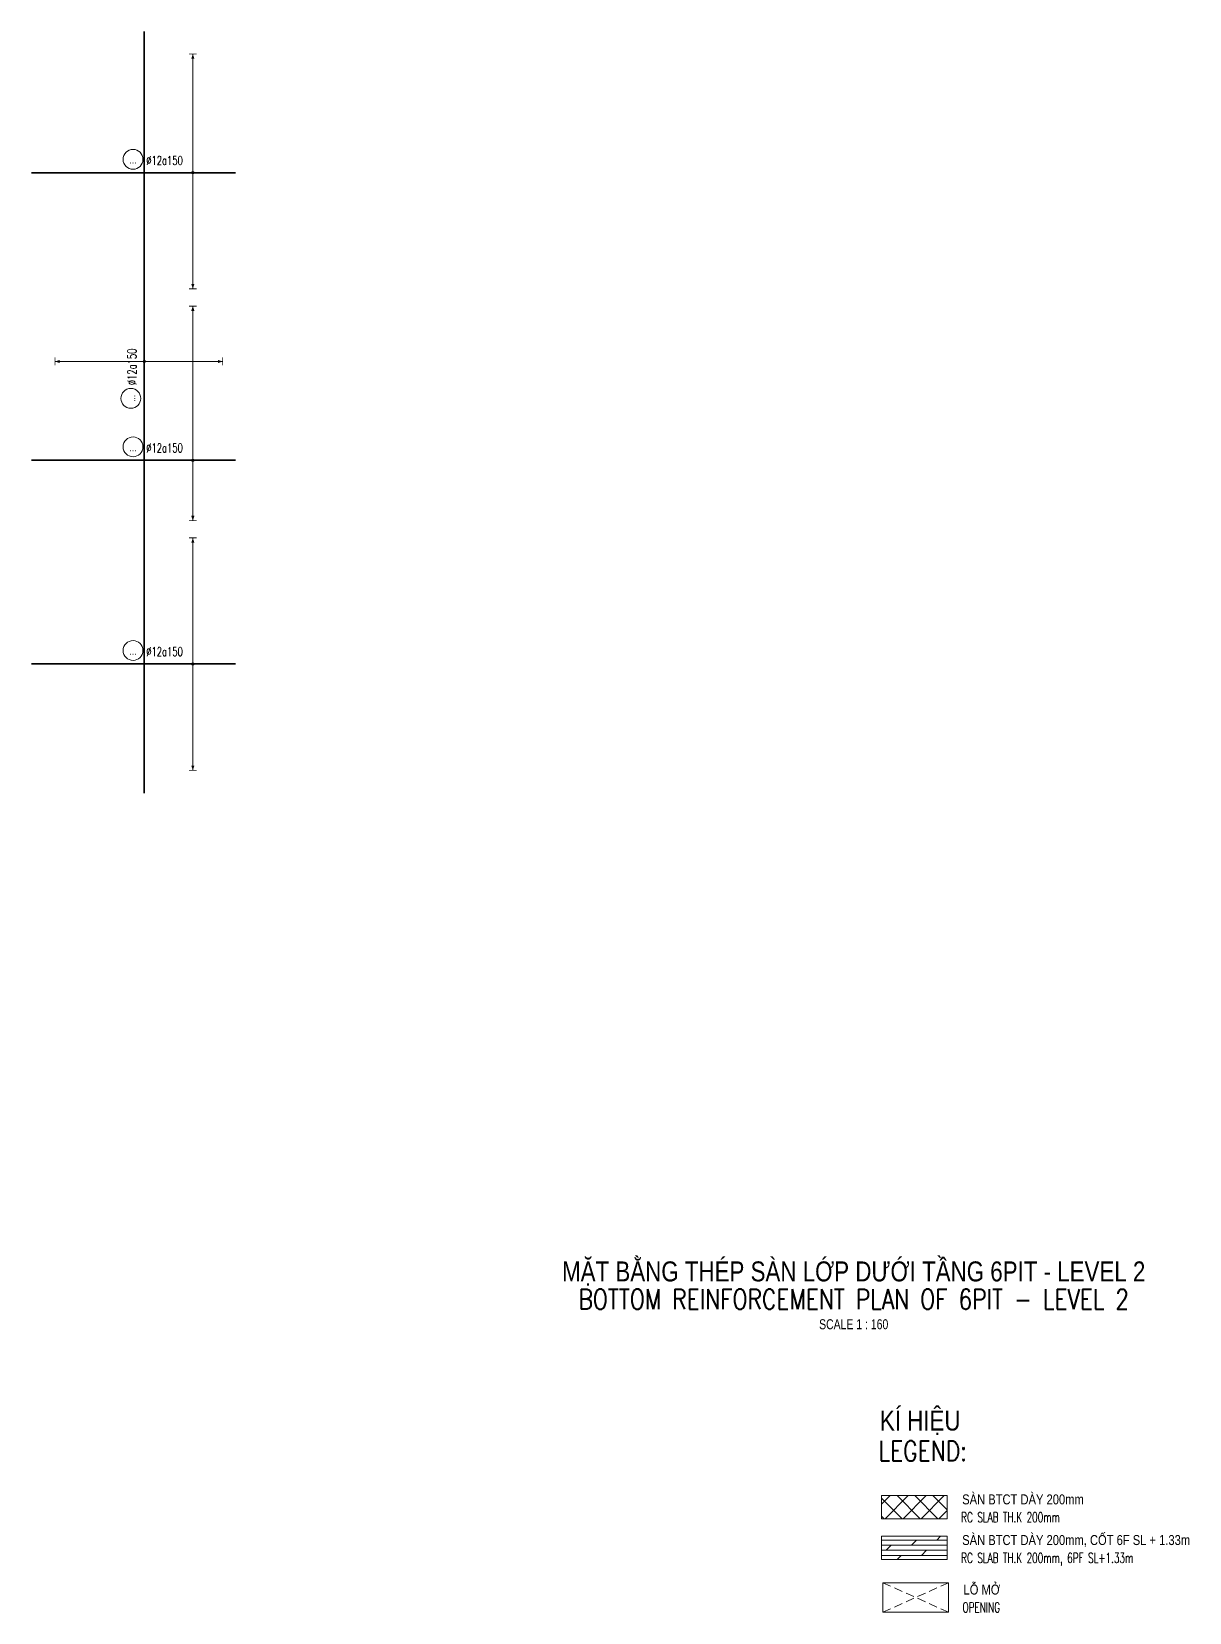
# Model space of a CAD drawing. Header units: millimetres. Extents: x 130700 to 300321, y -21307 to 38028.
# Drawn here: x 130700 to 174171, y -21307 to 38028 of the extents above; entities that cross this region are included whole.
import ezdxf
from ezdxf.enums import TextEntityAlignment as Align

# ---------------------------------------------------------------- set-up
doc = ezdxf.new("R2010")
doc.units = ezdxf.units.MM
doc.linetypes.add('DASHED2', pattern=[9.525, 6.35, -3.175])
doc.layers.get('0').update_dxf_attribs({"lineweight": 20})
for name, color, linetype, lineweight in [('NDC_S_ANNO', 7, 'Continuous', 20), ('NDC_S_DIM', 1, 'Continuous', 15), ('NDC_S_ENG TEXT', 2, 'Continuous', 20), ('NDC_S_ENG TITLE', 3, 'Continuous', 20), ('NDC_S_HATCH MATERIAL', 8, 'Continuous', 13), ('NDC_S_OPENING', 9, 'DASHED2', 13), ('NDC_S_REBAR', 4, 'Continuous', 35), ('NDC_S_SLAB', 2, 'Continuous', 20), ('NDC_S_TEXT SYMBOL', 7, 'Continuous', 20), ('NDC_S_VN TEXT', 7, 'Continuous', 20), ('NDC_S_VN TITLE', 6, 'Continuous', 35)]:
    doc.layers.add(name, color=color, linetype=linetype, lineweight=lineweight)
doc.styles.add('$0$NDC_EN TXT', font='romans.shx', dxfattribs={"width": 0.8})
doc.styles.add('ARIAL', font='arial.ttf', dxfattribs={"width": 0.7})
doc.styles.add('NDC_ANNO', font='', dxfattribs={"width": 0.8})
doc.styles.add('NDC_EN TXT', font='romans.shx', dxfattribs={"width": 0.8})
doc.styles.add('NDC_ROMANS', font='romans.shx', dxfattribs={"width": 0.7})
doc.styles.add('NDC_VIE TXT', font='arial.ttf', dxfattribs={"width": 0.8})
doc.styles.get('NDC_ANNO').set_extended_font_data('Dotum')

# ---------------------------------------------------------------- blocks, each defined once
blk = doc.blocks.new('Drawing name_symbol')
at = {"layer": 'NDC_S_ENG TITLE', "style": 'NDC_EN TXT', "width": 0.8}
blk.add_attdef('SECTDET1', text='', height=5, dxfattribs=at).set_placement((0, 1.01), align=Align.CENTER)
at = {"layer": 'NDC_S_TEXT SYMBOL', "lineweight": 25, "style": 'NDC_ANNO', "width": 0.8}
blk.add_attdef('SSCALE', text='', height=2.5, dxfattribs=at).set_placement((0, -4), align=Align.CENTER)
at = {"layer": 'NDC_S_VN TITLE', "style": 'NDC_VIE TXT', "width": 0.8}
blk.add_attdef('SECTDET2', text='', height=5, dxfattribs=at).set_placement((0, 7.97), align=Align.CENTER)
blk = doc.blocks.new('*U88')
h = blk.add_hatch(color=6)
edge = h.paths.add_edge_path()
edge.add_arc((9.35, 0), 0.3, 0, 360)
at = {"layer": 'NDC_S_DIM', "color": 6}
for q in [(9.35, 38.57), (9.35, -15.1)]:
    blk.add_line((9.35, 0), q, dxfattribs=at)
for points in [[(8.35, 38.57, 0.2, 0.2, 0), (10.35, 38.57, 0, 0, 0)], [(8.35, -15.1, 0.2, 0.2, 0), (10.35, -15.1, 0, 0, 0)]]:
    blk.add_lwpolyline(points, format="xyseb", dxfattribs=at)
at = {"layer": 'NDC_S_DIM'}
blk.add_circle((-5.62, 3.36), 2.48, dxfattribs=at)
at = {"layer": 'NDC_S_DIM', "color": 6}
blk.add_circle((9.35, 0), 0.3, dxfattribs=at)
for points in [[(8.95, 37.37), (9.35, 38.57), (9.75, 37.37)], [(8.95, -13.9), (9.35, -15.1), (9.75, -13.9)]]:
    blk.add_solid(points, dxfattribs=at)
at = {"layer": 'NDC_S_REBAR'}
for p, q in [((0, 0), (-31.01, 0)), ((-31.01, 0), (-31.01, 0)), ((0, 0), (19.99, 0)), ((19.99, 0), (19.99, 0)), ((19.99, 0), (19.99, 0)), ((-31.01, 0), (-31.01, 0))]:
    blk.add_line(p, q, dxfattribs=at)
at = {"layer": 'NDC_S_VN TEXT', "style": 'ARIAL', "width": 0.7}
blk.add_attdef('KHT', text='', height=2.2, dxfattribs=at).set_placement((-5.62, 3.36), align=Align.MIDDLE_CENTER)
at = {"layer": 'NDC_S_VN TEXT', "color": 3, "style": 'NDC_ROMANS', "width": 0.7}
blk.add_attdef('DKT', (-2.32, 1.98), '', height=2.2, dxfattribs=at)
blk = doc.blocks.new('*U87')
h = blk.add_hatch(color=6)
edge = h.paths.add_edge_path()
edge.add_arc((3.25, 0), 0.3, 0, 360)
at = {"layer": 'NDC_S_DIM', "color": 6}
for q in [(3.25, 22.36), (3.25, -19.64)]:
    blk.add_line((3.25, 0), q, dxfattribs=at)
for points in [[(2.25, 22.36, 0.2, 0.2, 0), (4.25, 22.36, 0, 0, 0)], [(2.25, -19.64, 0.2, 0.2, 0), (4.25, -19.64, 0, 0, 0)]]:
    blk.add_lwpolyline(points, format="xyseb", dxfattribs=at)
at = {"layer": 'NDC_S_DIM'}
blk.add_circle((-5.98, 3.36), 2.48, dxfattribs=at)
at = {"layer": 'NDC_S_DIM', "color": 6}
blk.add_circle((3.25, 0), 0.3, dxfattribs=at)
for points in [[(2.85, 21.16), (3.25, 22.36), (3.65, 21.16)], [(2.85, -18.44), (3.25, -19.64), (3.65, -18.44)]]:
    blk.add_solid(points, dxfattribs=at)
at = {"layer": 'NDC_S_REBAR'}
for p, q in [((0, 0), (-104.77, 0)), ((-104.77, 0), (-104.77, 0)), ((0, 0), (85.79, 0)), ((85.79, 0), (85.79, 0)), ((85.79, 0), (85.79, 0)), ((-104.77, 0), (-104.77, 0))]:
    blk.add_line(p, q, dxfattribs=at)
at = {"layer": 'NDC_S_VN TEXT', "style": 'ARIAL', "width": 0.7}
blk.add_attdef('KHT', text='', height=2.2, dxfattribs=at).set_placement((-5.98, 3.36), align=Align.MIDDLE_CENTER)
at = {"layer": 'NDC_S_VN TEXT', "color": 3, "style": 'NDC_ROMANS', "width": 0.7}
blk.add_attdef('DKT', (-2.68, 1.98), '', height=2.2, dxfattribs=at)
blk = doc.blocks.new('*U86')
h = blk.add_hatch(color=6)
edge = h.paths.add_edge_path()
edge.add_arc((9.35, 0), 0.3, 0, 360)
at = {"layer": 'NDC_S_DIM', "color": 6}
for q in [(9.35, 31.54), (9.35, -26.63)]:
    blk.add_line((9.35, 0), q, dxfattribs=at)
for points in [[(8.35, 31.54, 0.2, 0.2, 0), (10.35, 31.54, 0, 0, 0)], [(8.35, -26.63, 0.2, 0.2, 0), (10.35, -26.63, 0, 0, 0)]]:
    blk.add_lwpolyline(points, format="xyseb", dxfattribs=at)
at = {"layer": 'NDC_S_DIM'}
blk.add_circle((-5.62, 3.36), 2.48, dxfattribs=at)
at = {"layer": 'NDC_S_DIM', "color": 6}
blk.add_circle((9.35, 0), 0.3, dxfattribs=at)
for points in [[(8.95, 30.34), (9.35, 31.54), (9.75, 30.34)], [(8.95, -25.43), (9.35, -26.63), (9.75, -25.43)]]:
    blk.add_solid(points, dxfattribs=at)
at = {"layer": 'NDC_S_REBAR'}
for p, q in [((0, 0), (-31.01, 0)), ((-31.01, 0), (-31.01, 0)), ((0, 0), (19.99, 0)), ((19.99, 0), (19.99, 0)), ((19.99, 0), (19.99, 0)), ((-31.01, 0), (-31.01, 0))]:
    blk.add_line(p, q, dxfattribs=at)
at = {"layer": 'NDC_S_VN TEXT', "style": 'ARIAL', "width": 0.7}
blk.add_attdef('KHT', text='', height=2.2, dxfattribs=at).set_placement((-5.62, 3.36), align=Align.MIDDLE_CENTER)
at = {"layer": 'NDC_S_VN TEXT', "color": 3, "style": 'NDC_ROMANS', "width": 0.7}
blk.add_attdef('DKT', (-2.32, 1.98), '', height=2.2, dxfattribs=at)
blk = doc.blocks.new('*U85')
h = blk.add_hatch(color=6)
edge = h.paths.add_edge_path()
edge.add_arc((9.35, 0), 0.3, 0, 360)
at = {"layer": 'NDC_S_DIM', "color": 6}
for q in [(9.35, 29.72), (9.35, -29.03)]:
    blk.add_line((9.35, 0), q, dxfattribs=at)
for points in [[(8.35, 29.72, 0.2, 0.2, 0), (10.35, 29.72, 0, 0, 0)], [(8.35, -29.03, 0.2, 0.2, 0), (10.35, -29.03, 0, 0, 0)]]:
    blk.add_lwpolyline(points, format="xyseb", dxfattribs=at)
at = {"layer": 'NDC_S_DIM'}
blk.add_circle((-5.62, 3.36), 2.48, dxfattribs=at)
at = {"layer": 'NDC_S_DIM', "color": 6}
blk.add_circle((9.35, 0), 0.3, dxfattribs=at)
for points in [[(8.95, 28.52), (9.35, 29.72), (9.75, 28.52)], [(8.95, -27.83), (9.35, -29.03), (9.75, -27.83)]]:
    blk.add_solid(points, dxfattribs=at)
at = {"layer": 'NDC_S_REBAR'}
for p, q in [((0, 0), (-31.01, 0)), ((-31.01, 0), (-31.01, 0)), ((0, 0), (19.99, 0)), ((19.99, 0), (19.99, 0)), ((19.99, 0), (19.99, 0)), ((-31.01, 0), (-31.01, 0))]:
    blk.add_line(p, q, dxfattribs=at)
at = {"layer": 'NDC_S_VN TEXT', "style": 'ARIAL', "width": 0.7}
blk.add_attdef('KHT', text='', height=2.2, dxfattribs=at).set_placement((-5.62, 3.36), align=Align.MIDDLE_CENTER)
at = {"layer": 'NDC_S_VN TEXT', "color": 3, "style": 'NDC_ROMANS', "width": 0.7}
blk.add_attdef('DKT', (-2.32, 1.98), '', height=2.2, dxfattribs=at)

msp = doc.modelspace()

# ---------------------------------------------------------------- hatches: boundary and pattern name
at = {"layer": 'NDC_S_HATCH MATERIAL', "ltscale": 100}
h = msp.add_hatch(dxfattribs=at)
h.set_pattern_fill('ANSI37', color=256, scale=150)
h.set_pattern_definition([(45, (-33264.83, -13093.96), (-336.7596, 336.7596), []), (135, (-33264.83, -13093.96), (-336.7596, -336.7596), [])])
h.paths.add_polyline_path([(162615, -16925), (162615, -17790), (165074, -17790), (165074, -16925)])
h = msp.add_hatch(dxfattribs=at)
h.set_pattern_fill('DOLMIT', color=256, scale=30)
h.set_pattern_definition([(0, (-4097.4, 1597.34), (0, 190.5), []), (45, (-4097.4, 1597.34), (-380.9997, 380.9997), [269.4077, -538.8154])])
h.paths.add_polyline_path([(162615, -18451), (165074, -18451), (165074, -19316), (162615, -19316)])

# ---------------------------------------------------------------- linework, layer by layer
at = {"layer": 'NDC_S_OPENING', "ltscale": 50}
for p, q in [((162665, -20192), (165123, -21301)), ((162665, -21301), (165123, -20192))]:
    msp.add_line(p, q, dxfattribs=at)
at = {"layer": 'NDC_S_SLAB'}
for points in [[(162615, -16925), (165074, -16925), (165074, -17790), (162615, -17790)], [(162615, -18451), (165074, -18451), (165074, -19316), (162615, -19316)], [(162665, -20192), (165123, -20192), (165123, -21301), (162665, -21301)]]:
    msp.add_lwpolyline(points, close=True, dxfattribs=at)

# ---------------------------------------------------------------- block references
at = {"layer": 'NDC_S_ANNO', "xscale": 150, "yscale": 150, "zscale": 150}
msp.add_blockref('Drawing name_symbol', (161567, -10079), dxfattribs=at).add_auto_attribs({'SECTDET1': 'BOTTOM REINFORCEMENT PLAN OF 6PIT - LEVEL 2', 'SECTDET2': 'MẶT BẰNG THÉP SÀN LỚP DƯỚI TẦNG 6PIT - LEVEL 2', 'SSCALE': 'SCALE 1 : 160'})
at = {"layer": 'NDC_S_REBAR', "xscale": 150, "yscale": 150, "zscale": 150, "rotation": 90}
msp.add_blockref('*U87', (134930, 25159), dxfattribs=at).add_auto_attribs({'KHT': '...', 'DKT': '%%c12a150'})
at = {"layer": 'NDC_S_REBAR', "xscale": 150, "yscale": 150, "zscale": 150}
for name, p in [('*U85', (135351, 32730)), ('*U88', (135351, 21939)), ('*U86', (135351, 14294))]:
    msp.add_blockref(name, p, dxfattribs=at).add_auto_attribs({'KHT': '...', 'DKT': '%%c12a150'})

# ---------------------------------------------------------------- texts
at = {"layer": 'NDC_S_ENG TEXT', "style": '$0$NDC_EN TXT'}
for s, height, width, p in [('LEGEND:', 750, 0.8, (162501, -15624)), ('RC SLAB TH.K 200mm', 375, 0.65, (165602, -17922)), ('RC SLAB TH.K 200mm, 6PF SL+1.33m', 375, 0.65, (165602, -19448)), ('OPENING', 375, 0.65, (165652, -21307))]:
    msp.add_text(s, height=height, dxfattribs=dict(at, width=width)).set_placement(p)
at = {"layer": 'NDC_S_VN TEXT', "style": 'NDC_VIE TXT', "width": 0.8}
msp.add_text('KÍ HIỆU', height=750, dxfattribs=at).set_placement((162551, -13732), align=Align.TOP_LEFT)
for s, p in [('SÀN BTCT DÀY 200mm', (165641, -17253)), ('SÀN BTCT DÀY 200mm, CỐT 6F SL + 1.33m', (165641, -18779)), ('LỖ MỞ', (165691, -20638))]:
    msp.add_text(s, height=375, dxfattribs=at).set_placement(p)

doc.saveas('drawing.dxf')
